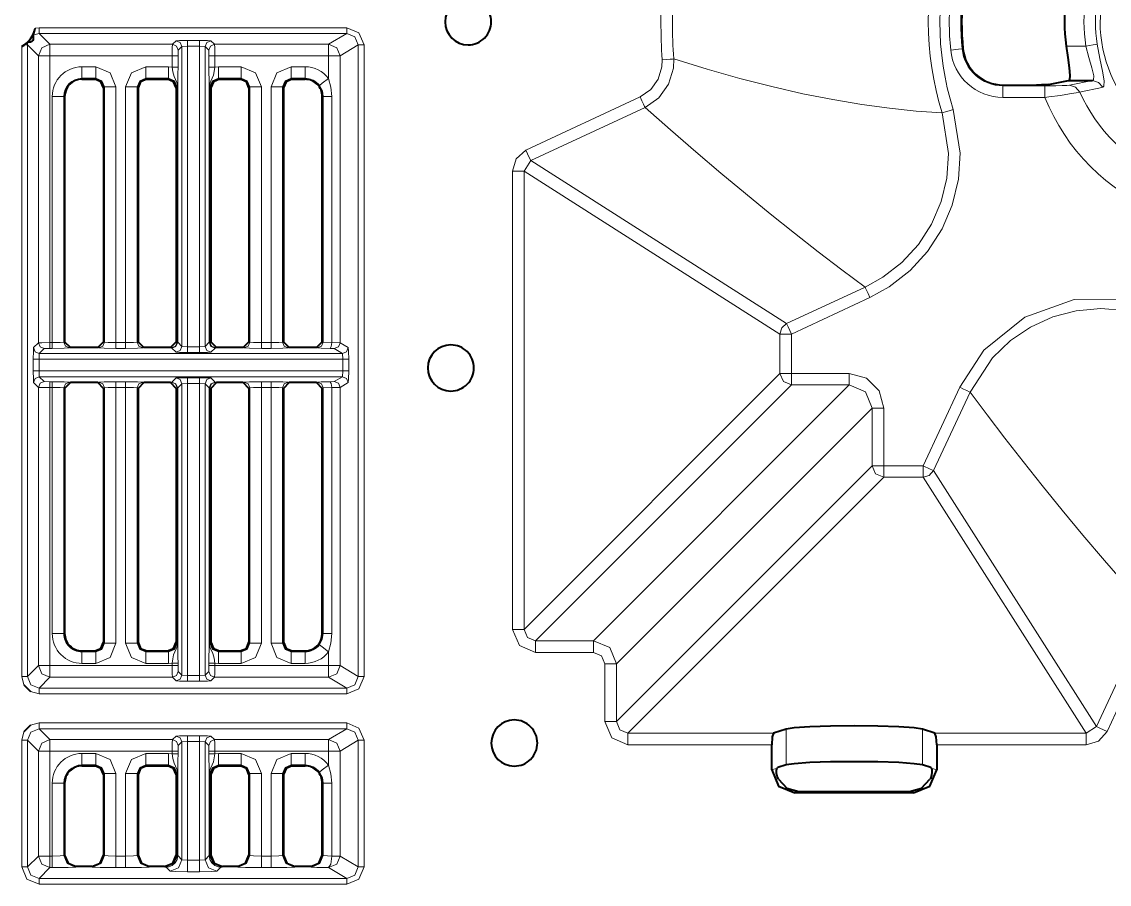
# Model space of a CAD drawing. Header units: millimetres. Extents: x 0 to 2941, y -405 to 1422.
# Drawn here: x 516.4 to 610.6, y 1128.5 to 1203.2 of the extents above; entities that cross this region are included whole.
import ezdxf

# ---------------------------------------------------------------- set-up
doc = ezdxf.new("R2010")
doc.units = ezdxf.units.MM
doc.layers.add('FINE', color=9, linetype='Continuous')
doc.layers.add('OUTLINE', color=7, linetype='Continuous')

msp = doc.modelspace()

# ---------------------------------------------------------------- linework, layer by layer
at = {"layer": 'FINE', "lineweight": 9}
for p, q in [((517.556, 1202.642), (517.879, 1202.678)), ((517.879, 1202.178), (517.34, 1202.02)), ((544.544, 1202.178), (517.879, 1202.178)), ((517.879, 1202.178), (518.823, 1201.234)), ((542.971, 1201.234), (544.544, 1202.178)), ((516.38, 1146.453), (516.38, 1201.033)), ((516.913, 1201.433), (516.88, 1201.178)), ((517.823, 1200.234), (516.88, 1201.178)), ((516.88, 1201.178), (516.88, 1146.453)), ((518.823, 1201.234), (529.436, 1201.234)), ((529.436, 1201.234), (529.752, 1201.549)), ((530.751, 1201.075), (530.252, 1201.049)), ((530.751, 1201.575), (531.777, 1201.575)), ((530.751, 1201.075), (530.751, 1175.032)), ((531.777, 1201.075), (530.751, 1201.075)), ((531.777, 1175.032), (531.777, 1201.075)), ((532.277, 1201.049), (531.777, 1201.075)), ((532.277, 1201.049), (532.277, 1175.058)), ((532.592, 1200.734), (532.277, 1201.049)), ((532.777, 1201.549), (533.092, 1201.234)), ((533.092, 1201.234), (542.971, 1201.234)), ((597.952, 1200.847), (597.882, 1200.84)), ((608.61, 1201.087), (606.891, 1201.087)), ((517.823, 1175.373), (517.823, 1200.234)), ((518.823, 1200.234), (518.823, 1175.386)), ((529.424, 1200.234), (518.823, 1200.234)), ((529.424, 1199.258), (529.424, 1200.234)), ((529.936, 1200.734), (529.923, 1200.234)), ((529.923, 1200.234), (529.923, 1199.258)), ((532.605, 1200.234), (532.592, 1200.734)), ((532.605, 1199.258), (532.605, 1200.234)), ((542.971, 1200.234), (533.105, 1200.234)), ((542.971, 1198.286), (542.971, 1200.234)), ((543.97, 1200.234), (543.97, 1175.373)), ((521.599, 1199.288), (522.797, 1199.288)), ((527.132, 1199.288), (529.097, 1199.288)), ((529.097, 1199.288), (529.424, 1199.258)), ((533.432, 1199.288), (535.397, 1199.288)), ((539.732, 1199.288), (540.929, 1199.288)), ((522.797, 1198.29), (521.599, 1198.29)), ((521.599, 1198.29), (521.599, 1198.208)), ((522.715, 1198.208), (522.797, 1198.29)), ((529.097, 1198.29), (527.132, 1198.29)), ((527.132, 1198.29), (527.213, 1198.208)), ((529.015, 1198.208), (529.097, 1198.29)), ((535.397, 1198.29), (533.432, 1198.29)), ((533.432, 1198.29), (533.513, 1198.208)), ((535.315, 1198.208), (535.397, 1198.29)), ((539.732, 1198.29), (539.813, 1198.208)), ((523.546, 1197.541), (523.464, 1197.459)), ((523.546, 1175.423), (523.546, 1197.541)), ((524.544, 1197.541), (524.544, 1175.386)), ((525.384, 1175.386), (525.384, 1197.541)), ((526.383, 1197.541), (526.383, 1175.423)), ((526.464, 1197.459), (526.383, 1197.541)), ((529.846, 1197.541), (529.764, 1197.459)), ((529.846, 1175.423), (529.846, 1197.541)), ((529.878, 1175.415), (529.878, 1197.541)), ((529.894, 1197.541), (529.894, 1175.415)), ((532.634, 1175.415), (532.634, 1197.541)), ((532.651, 1197.541), (532.651, 1175.415)), ((532.764, 1197.459), (532.683, 1197.541)), ((536.146, 1197.541), (536.064, 1197.459)), ((536.146, 1175.423), (536.146, 1197.541)), ((537.984, 1175.386), (537.984, 1197.541)), ((539.064, 1197.459), (538.983, 1197.541)), ((601.416, 1197.639), (601.416, 1197.71)), ((601.416, 1197.639), (605.061, 1197.639)), ((519.019, 1175.386), (519.019, 1196.709)), ((520.017, 1196.709), (520.017, 1175.423)), ((520.099, 1196.709), (520.017, 1196.709)), ((542.515, 1196.709), (542.429, 1196.709)), ((542.515, 1175.421), (542.515, 1196.709)), ((605.061, 1196.64), (601.416, 1196.64)), ((570.4, 1195.772), (560.496, 1191.154)), ((560.496, 1191.154), (559.92, 1190.249)), ((560.496, 1191.154), (582.668, 1177.029)), ((582.092, 1176.124), (559.92, 1190.249)), ((559.92, 1190.249), (559.92, 1150.542)), ((582.668, 1177.029), (589.472, 1180.202)), ((517.403, 1174.953), (517.823, 1175.373)), ((518.823, 1175.386), (519.019, 1175.386)), ((520.017, 1175.423), (520.099, 1175.464)), ((523.464, 1175.464), (523.546, 1175.423)), ((524.544, 1175.386), (525.384, 1175.386)), ((526.383, 1175.423), (526.464, 1175.464)), ((529.764, 1175.464), (529.846, 1175.423)), ((529.846, 1175.423), (529.878, 1175.415)), ((532.277, 1175.058), (532.634, 1175.415)), ((532.651, 1175.415), (532.683, 1175.423)), ((536.064, 1175.464), (536.146, 1175.423)), ((542.429, 1175.464), (542.515, 1175.421)), ((542.515, 1175.421), (543.242, 1175.385)), ((543.97, 1175.373), (544.67, 1174.953)), ((582.092, 1172.714), (582.092, 1176.124)), ((517.903, 1174.453), (517.878, 1173.953)), ((518.323, 1174.873), (517.903, 1174.453)), ((518.823, 1174.886), (518.323, 1174.873)), ((519.019, 1174.886), (518.823, 1174.886)), ((520.599, 1174.964), (520.517, 1174.923)), ((523.046, 1174.923), (522.964, 1174.964)), ((525.384, 1174.886), (524.544, 1174.886)), ((526.964, 1174.964), (526.882, 1174.923)), ((529.346, 1174.923), (529.264, 1174.964)), ((529.395, 1174.915), (529.346, 1174.923)), ((529.752, 1174.558), (529.395, 1174.915)), ((530.252, 1175.058), (530.751, 1175.032)), ((530.751, 1175.032), (531.777, 1175.032)), ((531.777, 1174.532), (530.751, 1174.532)), ((531.777, 1175.032), (532.277, 1175.058)), ((533.134, 1174.915), (532.777, 1174.558)), ((533.182, 1174.923), (533.134, 1174.915)), ((533.264, 1174.964), (533.182, 1174.923)), ((535.646, 1174.923), (535.564, 1174.964)), ((537.984, 1174.886), (537.144, 1174.886)), ((539.564, 1174.964), (539.482, 1174.923)), ((542.015, 1174.921), (541.929, 1174.964)), ((543.47, 1174.874), (543.106, 1174.885)), ((544.213, 1173.953), (544.171, 1174.453)), ((517.378, 1172.928), (517.378, 1173.953)), ((544.213, 1173.953), (517.878, 1173.953)), ((517.878, 1173.953), (517.878, 1172.928)), ((544.213, 1172.928), (544.213, 1173.953)), ((544.713, 1173.953), (544.713, 1172.928)), ((517.878, 1172.928), (544.213, 1172.928)), ((517.878, 1172.928), (517.903, 1172.427)), ((544.171, 1172.427), (544.213, 1172.928)), ((559.92, 1150.542), (582.092, 1172.714)), ((518.323, 1172.008), (518.823, 1171.995)), ((518.823, 1171.995), (519.019, 1171.995)), ((520.517, 1171.958), (520.599, 1171.917)), ((522.964, 1171.917), (523.046, 1171.958)), ((524.544, 1171.995), (525.384, 1171.995)), ((526.882, 1171.958), (526.964, 1171.917)), ((529.264, 1171.917), (529.346, 1171.958)), ((529.346, 1171.958), (529.395, 1171.966)), ((529.395, 1171.966), (529.752, 1172.323)), ((530.751, 1171.849), (530.252, 1171.823)), ((530.751, 1172.348), (531.777, 1172.348)), ((531.777, 1171.849), (530.751, 1171.849)), ((531.777, 1146.556), (531.777, 1171.849)), ((532.277, 1171.823), (531.777, 1171.849)), ((532.634, 1171.466), (532.277, 1171.823)), ((532.277, 1171.823), (532.277, 1146.582)), ((532.777, 1172.323), (533.134, 1171.966)), ((533.134, 1171.966), (533.182, 1171.958)), ((533.182, 1171.958), (533.264, 1171.917)), ((535.564, 1171.917), (535.646, 1171.958)), ((537.144, 1171.995), (537.984, 1171.995)), ((539.482, 1171.958), (539.564, 1171.917)), ((541.929, 1171.917), (542.015, 1171.96)), ((543.106, 1171.995), (543.47, 1172.008)), ((544.67, 1171.928), (543.97, 1171.508)), ((519.019, 1150.172), (519.019, 1171.495)), ((520.099, 1171.417), (520.017, 1171.458)), ((520.017, 1171.458), (520.017, 1150.172)), ((523.546, 1171.458), (523.464, 1171.417)), ((523.546, 1149.34), (523.546, 1171.458)), ((526.464, 1171.417), (526.383, 1171.458)), ((526.383, 1171.458), (526.383, 1149.34)), ((529.878, 1171.466), (529.846, 1171.458)), ((529.878, 1149.34), (529.878, 1171.466)), ((529.894, 1171.466), (529.894, 1149.34)), ((532.634, 1149.34), (532.634, 1171.466)), ((532.651, 1171.466), (532.651, 1149.34)), ((532.683, 1171.458), (532.651, 1171.466)), ((532.764, 1171.417), (532.683, 1171.458)), ((532.683, 1171.458), (532.683, 1149.34)), ((536.146, 1171.458), (536.064, 1171.417)), ((536.146, 1149.34), (536.146, 1171.458)), ((537.144, 1171.495), (537.144, 1149.34)), ((537.984, 1171.495), (537.144, 1171.495)), ((537.984, 1149.34), (537.984, 1171.495)), ((543.242, 1171.496), (542.515, 1171.46)), ((543.97, 1171.508), (543.242, 1171.496)), ((543.242, 1171.496), (543.242, 1150.172)), ((598.578, 1171.096), (595.405, 1164.292)), ((590.092, 1169.719), (567.92, 1147.547)), ((590.092, 1164.714), (590.092, 1169.719)), ((567.92, 1142.542), (590.092, 1164.714)), ((595.405, 1164.292), (609.53, 1142.12)), ((591.09, 1163.716), (568.918, 1141.544)), ((594.5, 1163.716), (591.09, 1163.716)), ((608.626, 1141.544), (594.5, 1163.716)), ((615.053, 1151.602), (610.435, 1141.698)), ((520.017, 1150.172), (520.099, 1150.172)), ((542.429, 1150.172), (542.515, 1150.172)), ((523.464, 1149.421), (523.546, 1149.34)), ((526.383, 1149.34), (526.464, 1149.421)), ((529.764, 1149.421), (529.846, 1149.34)), ((532.683, 1149.34), (532.764, 1149.421)), ((536.064, 1149.421), (536.146, 1149.34)), ((538.983, 1149.34), (539.064, 1149.421)), ((522.797, 1148.591), (522.715, 1148.673)), ((527.213, 1148.673), (527.132, 1148.591)), ((527.132, 1148.591), (529.097, 1148.591)), ((529.097, 1148.591), (529.015, 1148.673)), ((533.513, 1148.673), (533.432, 1148.591)), ((542.971, 1147.397), (542.971, 1148.595)), ((565.923, 1148.546), (560.918, 1148.546)), ((516.88, 1146.453), (517.823, 1147.397)), ((518.823, 1147.397), (529.424, 1147.397)), ((522.797, 1147.592), (521.599, 1147.592)), ((529.097, 1147.592), (527.132, 1147.592)), ((529.424, 1147.623), (529.097, 1147.592)), ((529.424, 1147.397), (529.424, 1147.623)), ((529.923, 1147.623), (529.923, 1147.397)), ((529.923, 1147.397), (529.936, 1146.897)), ((532.592, 1146.897), (532.605, 1147.397)), ((532.605, 1147.397), (532.605, 1147.623)), ((533.105, 1147.623), (533.105, 1147.397)), ((533.432, 1147.592), (533.105, 1147.623)), ((533.105, 1147.397), (542.971, 1147.397)), ((535.397, 1147.592), (533.432, 1147.592)), ((540.929, 1147.592), (539.732, 1147.592)), ((516.568, 1145.726), (516.38, 1146.453)), ((518.823, 1146.397), (517.879, 1145.453)), ((529.936, 1146.897), (530.252, 1146.582)), ((530.252, 1146.582), (530.751, 1146.556)), ((531.777, 1146.556), (532.277, 1146.582)), ((532.277, 1146.582), (532.592, 1146.897)), ((533.092, 1146.397), (532.777, 1146.082)), ((542.971, 1146.397), (533.092, 1146.397)), ((544.544, 1145.453), (542.971, 1146.397)), ((517.879, 1144.954), (517.152, 1145.141)), ((517.879, 1145.453), (544.544, 1145.453)), ((531.777, 1146.056), (530.751, 1146.056)), ((544.544, 1144.954), (517.879, 1144.954)), ((517.152, 1142.239), (517.879, 1142.427)), ((517.879, 1142.427), (544.544, 1142.427)), ((516.38, 1140.928), (516.568, 1141.655)), ((544.544, 1141.927), (517.879, 1141.927)), ((517.879, 1141.927), (518.823, 1140.984)), ((542.971, 1140.984), (544.544, 1141.927)), ((568.918, 1141.544), (581.542, 1141.544)), ((582.617, 1141.895), (582.617, 1138.789)), ((594.435, 1138.789), (594.435, 1141.895)), ((595.51, 1141.544), (608.626, 1141.544)), ((516.38, 1129.953), (516.38, 1140.928)), ((518.823, 1140.984), (529.436, 1140.984)), ((529.436, 1140.984), (529.752, 1141.299)), ((529.936, 1140.484), (529.923, 1139.984)), ((530.252, 1140.799), (529.936, 1140.484)), ((530.751, 1140.825), (530.252, 1140.799)), ((530.252, 1130.581), (530.252, 1140.799)), ((530.751, 1141.324), (531.777, 1141.324)), ((530.751, 1140.825), (530.751, 1130.543)), ((531.777, 1140.825), (530.751, 1140.825)), ((531.777, 1130.543), (531.777, 1140.825)), ((532.277, 1140.799), (531.777, 1140.825)), ((532.592, 1140.484), (532.277, 1140.799)), ((532.605, 1139.984), (532.592, 1140.484)), ((532.777, 1141.299), (533.092, 1140.984)), ((533.092, 1140.984), (542.971, 1140.984)), ((581.375, 1140.546), (568.918, 1140.546)), ((608.626, 1140.546), (595.677, 1140.546)), ((517.823, 1130.897), (517.823, 1139.984)), ((518.823, 1139.984), (518.823, 1130.897)), ((521.599, 1139.788), (522.797, 1139.788)), ((529.923, 1139.984), (529.923, 1139.758)), ((532.605, 1139.758), (532.605, 1139.984)), ((533.105, 1139.758), (533.432, 1139.788)), ((533.432, 1139.788), (535.397, 1139.788)), ((539.732, 1139.788), (540.929, 1139.788)), ((542.971, 1138.786), (542.971, 1139.984)), ((527.132, 1138.79), (527.213, 1138.708)), ((529.097, 1138.79), (527.132, 1138.79)), ((529.015, 1138.708), (529.097, 1138.79)), ((535.397, 1138.79), (533.432, 1138.79)), ((533.432, 1138.79), (533.513, 1138.708)), ((535.315, 1138.708), (535.397, 1138.79)), ((523.546, 1138.041), (523.464, 1137.96)), ((523.546, 1130.946), (523.546, 1138.041)), ((524.544, 1138.041), (524.544, 1130.897)), ((526.383, 1138.041), (526.383, 1130.946)), ((526.464, 1137.96), (526.383, 1138.041)), ((529.846, 1138.041), (529.764, 1137.96)), ((529.846, 1130.946), (529.846, 1138.041)), ((529.878, 1130.939), (529.878, 1138.041)), ((529.894, 1138.041), (529.894, 1130.939)), ((532.634, 1130.939), (532.634, 1138.041)), ((532.651, 1138.041), (532.651, 1130.939)), ((532.764, 1137.96), (532.683, 1138.041)), ((532.683, 1138.041), (532.683, 1130.946)), ((536.146, 1138.041), (536.064, 1137.96)), ((536.146, 1130.946), (536.146, 1138.041)), ((538.983, 1138.041), (538.983, 1130.946)), ((539.064, 1137.96), (538.983, 1138.041)), ((581.86, 1138.526), (581.375, 1138.369)), ((595.677, 1138.369), (595.192, 1138.526)), ((519.019, 1130.897), (519.019, 1137.208)), ((520.017, 1137.208), (520.017, 1130.946)), ((520.099, 1137.208), (520.017, 1137.208)), ((542.515, 1137.208), (542.429, 1137.208)), ((542.515, 1130.944), (542.515, 1137.208)), ((543.242, 1137.208), (543.242, 1130.897)), ((583.386, 1136.386), (583.739, 1136.499)), ((593.313, 1136.499), (593.666, 1136.386)), ((516.88, 1129.953), (517.823, 1130.897)), ((518.823, 1130.897), (519.019, 1130.897)), ((520.017, 1130.946), (520.099, 1130.987)), ((523.464, 1130.987), (523.546, 1130.946)), ((526.383, 1130.946), (526.464, 1130.987)), ((529.764, 1130.987), (529.846, 1130.946)), ((529.846, 1130.946), (529.878, 1130.935)), ((529.878, 1130.935), (529.878, 1130.939)), ((529.894, 1130.939), (529.894, 1130.932)), ((529.894, 1130.939), (530.252, 1130.581)), ((530.252, 1130.581), (530.751, 1130.543)), ((530.751, 1130.543), (531.777, 1130.543)), ((531.777, 1130.543), (532.277, 1130.581)), ((532.651, 1130.935), (532.683, 1130.946)), ((532.651, 1130.939), (532.651, 1130.935)), ((532.683, 1130.946), (532.764, 1130.987)), ((536.064, 1130.987), (536.146, 1130.946)), ((538.983, 1130.946), (539.064, 1130.987)), ((542.429, 1130.987), (542.515, 1130.944)), ((542.515, 1130.944), (543.242, 1130.897)), ((521.099, 1129.988), (521.016, 1129.947)), ((522.547, 1129.947), (522.464, 1129.988)), ((525.384, 1129.897), (524.544, 1129.897)), ((527.464, 1129.988), (527.382, 1129.947)), ((528.847, 1129.947), (528.764, 1129.988)), ((528.896, 1129.937), (528.847, 1129.947)), ((529.252, 1129.582), (528.896, 1129.937)), ((533.633, 1129.937), (533.277, 1129.582)), ((533.681, 1129.947), (533.633, 1129.937)), ((533.764, 1129.988), (533.681, 1129.947)), ((535.147, 1129.947), (535.064, 1129.988)), ((537.984, 1129.897), (537.144, 1129.897)), ((540.064, 1129.988), (539.982, 1129.947)), ((544.544, 1128.453), (517.879, 1128.453))]:
    msp.add_line(p, q, dxfattribs=at)
msp.add_lwpolyline([(609.839, 1203.191, 0.414209), (621.566, 1191.463, 0.414214), (633.294, 1203.191, 0.414222), (621.566, 1214.918), (619.984, 1214.81), (618.464, 1214.496), (617.02, 1213.99), (615.667, 1213.307), (614.419, 1212.461), (613.29, 1211.467), (612.296, 1210.338), (611.45, 1209.09), (610.767, 1207.737), (610.261, 1206.293), (609.947, 1204.773)], format="xyb", close=True, dxfattribs=at)
for points in [[(597.1, 1210.797, 0.151883), (597.1, 1195.583), (597.708, 1191.796), (597.56, 1189.552), (597.021, 1187.301), (596.139, 1185.234), (594.886, 1183.29), (593.369, 1181.632), (591.544, 1180.211), (589.894, 1179.297), (583.09, 1176.124), (583.09, 1172.714), (588.095, 1172.714), (589.594, 1172.313), (590.689, 1171.217), (591.09, 1169.719), (591.09, 1164.714), (594.5, 1164.714), (597.673, 1171.518), (599.77, 1174.73), (603.301, 1177.594), (607.58, 1179.127), (612.123, 1179.157)], [(596.147, 1211.094, 0.15187), (596.147, 1195.287)], [(610.064, 1208.856), (610.193, 1208.639), (610.156, 1208.1), (609.998, 1207.283), (609.772, 1206.194), (609.582, 1205.135, 0.080644), (609.582, 1201.245)], [(571.885, 1206.481, 0.0331), (571.885, 1199.9)], [(572.881, 1206.415, 0.033099), (572.881, 1199.966)], [(596.887, 1205.64, 0.049477), (596.887, 1200.741)], [(597.882, 1205.541, 0.049515), (597.882, 1200.84)], [(608.61, 1205.293, 0.080621), (608.61, 1201.087)], [(597.882, 1200.84, 0.38554), (601.416, 1197.639)], [(596.887, 1200.741, 0.385547), (601.416, 1196.64)], [(521.599, 1199.288, 0.41417), (519.019, 1196.709)], [(542.971, 1198.286, 0.232304), (540.929, 1199.288)], [(521.599, 1198.29, 0.41419), (520.017, 1196.709)], [(542.181, 1197.676, 0.23204), (540.929, 1198.29)], [(610.064, 1197.525), (609.714, 1197.45), (608.32, 1197.154), (608.073, 1197.102, 0.182785), (615.479, 1189.697)], [(605.061, 1196.64, 0.20668), (615.016, 1186.685)], [(519.019, 1150.172, 0.414238), (521.599, 1147.592)], [(520.017, 1150.172, 0.414237), (521.599, 1148.591)], [(540.929, 1148.591, 0.23222), (542.181, 1149.205)], [(540.929, 1147.592, 0.232231), (542.971, 1148.595)], [(521.599, 1139.788, 0.414209), (519.019, 1137.208)], [(542.971, 1138.786, 0.232165), (540.929, 1139.788)], [(521.599, 1138.79, 0.41419), (520.017, 1137.208)], [(542.181, 1138.175, 0.232267), (540.929, 1138.79)]]:
    msp.add_lwpolyline(points, format="xyb", dxfattribs=at)
for points in [[(517.879, 1202.178), (517.879, 1202.329), (517.879, 1202.678)], [(517.879, 1202.678), (544.544, 1202.678), (545.605, 1202.238), (546.044, 1201.179), (546.044, 1146.452)], [(544.544, 1202.178), (544.544, 1202.329), (544.544, 1202.678)], [(545.544, 1201.179), (545.252, 1201.885), (544.544, 1202.178)], [(516.602, 1201.178), (516.801, 1201.178), (516.88, 1201.178)], [(517.823, 1200.234), (518.116, 1200.941), (518.823, 1201.234)], [(518.823, 1200.234), (518.823, 1200.932), (518.823, 1201.234)], [(529.424, 1200.234), (529.427, 1200.932), (529.436, 1201.234)], [(529.936, 1200.734), (529.79, 1201.087), (529.436, 1201.234)], [(529.752, 1201.549), (530.054, 1201.567), (530.751, 1201.575)], [(530.252, 1201.049), (530.105, 1201.403), (529.752, 1201.549)], [(529.894, 1175.415), (530.252, 1175.058), (530.252, 1201.049), (529.936, 1200.734)], [(530.751, 1201.075), (530.751, 1201.424), (530.751, 1201.575)], [(531.777, 1201.075), (531.777, 1201.424), (531.777, 1201.575)], [(531.777, 1201.575), (532.475, 1201.567), (532.777, 1201.549)], [(532.277, 1201.049), (532.424, 1201.403), (532.777, 1201.549)], [(532.592, 1200.734), (532.739, 1201.087), (533.092, 1201.234)], [(533.092, 1201.234), (533.101, 1200.932), (533.105, 1200.234)], [(542.971, 1201.234), (543.677, 1200.941), (543.97, 1200.234)], [(542.971, 1200.234), (542.971, 1200.932), (542.971, 1201.234)], [(543.97, 1171.508), (543.97, 1147.397), (545.544, 1146.452), (545.544, 1201.179), (543.97, 1200.234)], [(545.544, 1201.179), (545.698, 1201.179), (546.044, 1201.179)], [(597.882, 1200.84), (597.578, 1200.81), (596.887, 1200.741)], [(608.61, 1201.087), (609.244, 1201.19), (609.582, 1201.245)], [(609.181, 1198.089), (609.276, 1198.154), (609.287, 1198.515), (609.115, 1199.191), (608.858, 1200.08), (608.61, 1201.087)], [(609.582, 1201.245), (609.809, 1200.002), (610.038, 1198.903), (610.185, 1198.063), (610.16, 1197.609), (610.064, 1197.525)], [(517.823, 1200.234), (518.125, 1200.234), (518.823, 1200.234)], [(529.923, 1200.234), (529.773, 1200.234), (529.424, 1200.234)], [(532.605, 1200.234), (532.756, 1200.234), (533.105, 1200.234)], [(533.105, 1200.234), (533.105, 1199.258), (533.432, 1199.288)], [(542.971, 1200.234), (543.662, 1200.234), (543.97, 1200.234)], [(569.978, 1196.677), (570.894, 1197.31), (571.548, 1198.21), (571.867, 1199.276), (571.885, 1199.9)], [(572.881, 1199.966), (572.858, 1199.155), (572.442, 1197.768), (571.591, 1196.596), (570.4, 1195.772)], [(571.885, 1199.9), (572.253, 1199.925), (572.57, 1199.945), (572.789, 1199.96), (572.881, 1199.966)], [(572.881, 1199.966), (575.785, 1199.071), (578.621, 1198.271), (581.384, 1197.567), (584.074, 1196.958), (586.686, 1196.442), (589.174, 1196.026), (591.582, 1195.696), (593.907, 1195.451), (596.147, 1195.287)], [(521.599, 1199.288), (521.599, 1198.6), (521.599, 1198.29)], [(522.797, 1199.288), (522.797, 1198.6), (522.797, 1198.29)], [(522.797, 1199.288), (524.033, 1198.777), (524.544, 1197.541)], [(525.384, 1197.541), (525.896, 1198.777), (527.132, 1199.288)], [(527.132, 1198.29), (527.132, 1198.6), (527.132, 1199.288)], [(529.097, 1198.29), (529.097, 1198.6), (529.097, 1199.288)], [(529.923, 1199.258), (529.773, 1199.258), (529.424, 1199.258)], [(529.878, 1197.541), (529.875, 1197.611), (529.866, 1197.698), (529.807, 1197.938), (529.585, 1198.437), (529.474, 1198.851), (529.424, 1199.258)], [(529.923, 1199.258), (529.92, 1198.666), (529.911, 1198.118), (529.898, 1197.71), (529.895, 1197.602), (529.894, 1197.568), (529.894, 1197.541)], [(532.605, 1199.258), (532.756, 1199.258), (533.105, 1199.258)], [(532.634, 1197.541), (532.634, 1197.553), (532.634, 1197.58), (532.633, 1197.64), (532.631, 1197.689), (532.628, 1197.763), (532.614, 1198.257), (532.608, 1198.728), (532.605, 1199.258)], [(533.105, 1199.258), (533.062, 1198.894), (532.984, 1198.551), (532.759, 1198.033), (532.708, 1197.896), (532.679, 1197.789), (532.656, 1197.644), (532.651, 1197.573), (532.651, 1197.541)], [(533.432, 1198.29), (533.432, 1198.6), (533.432, 1199.288)], [(535.397, 1198.29), (535.397, 1198.6), (535.397, 1199.288)], [(535.397, 1199.288), (536.633, 1198.777), (537.144, 1197.541)], [(537.984, 1197.541), (538.496, 1198.777), (539.732, 1199.288)], [(539.732, 1198.29), (539.732, 1198.6), (539.732, 1199.288)], [(540.929, 1198.29), (540.929, 1198.6), (540.929, 1199.288)], [(523.546, 1197.541), (523.327, 1198.072), (522.797, 1198.29)], [(527.132, 1198.29), (526.601, 1198.072), (526.383, 1197.541)], [(529.846, 1197.541), (529.628, 1198.072), (529.097, 1198.29)], [(533.432, 1198.29), (532.901, 1198.072), (532.683, 1197.541)], [(536.146, 1197.541), (535.928, 1198.072), (535.397, 1198.29)], [(539.732, 1198.29), (539.201, 1198.072), (538.983, 1197.541)], [(540.929, 1198.208), (540.929, 1198.29), (539.732, 1198.29)], [(542.181, 1197.675), (542.426, 1197.865), (542.971, 1198.286)], [(542.971, 1198.286), (543.174, 1197.529), (543.242, 1196.709)], [(605.061, 1197.639), (605.293, 1197.64), (605.993, 1197.646), (606.555, 1197.659), (606.957, 1197.676), (607.175, 1197.697), (609.181, 1198.089)], [(609.181, 1198.089), (609.701, 1197.935), (610.064, 1197.525)], [(524.544, 1197.541), (523.856, 1197.541), (523.546, 1197.541)], [(525.384, 1197.541), (526.073, 1197.541), (526.383, 1197.541)], [(529.846, 1197.541), (529.856, 1197.541), (529.878, 1197.541)], [(529.894, 1197.541), (529.889, 1197.541), (529.878, 1197.541)], [(532.634, 1197.541), (532.639, 1197.541), (532.651, 1197.541)], [(532.651, 1197.541), (532.672, 1197.541), (532.683, 1197.541)], [(532.683, 1197.541), (532.683, 1175.423), (532.764, 1175.464)], [(536.146, 1197.541), (536.456, 1197.541), (537.144, 1197.541)], [(537.144, 1197.541), (537.144, 1175.386), (537.984, 1175.386)], [(537.984, 1197.541), (538.673, 1197.541), (538.983, 1197.541)], [(538.983, 1197.541), (538.983, 1175.423), (539.064, 1175.464)], [(542.515, 1196.709), (542.431, 1197.212), (542.181, 1197.675)], [(601.416, 1197.639), (601.416, 1197.334), (601.416, 1196.64)], [(605.061, 1197.639), (605.061, 1197.334), (605.061, 1196.64)], [(608.073, 1197.102), (607.761, 1197.035), (607.19, 1196.936), (606.392, 1196.814), (605.393, 1196.68), (605.061, 1196.64)], [(607.175, 1197.697), (607.71, 1197.533), (608.073, 1197.102)], [(519.019, 1196.709), (519.707, 1196.709), (520.017, 1196.709)], [(542.515, 1196.709), (542.732, 1196.709), (543.242, 1196.709)], [(543.242, 1196.709), (543.242, 1175.385), (543.97, 1175.373)], [(558.922, 1150.542), (558.922, 1190.249), (559.234, 1191.322), (560.075, 1192.059), (569.978, 1196.677)], [(569.978, 1196.677), (570.134, 1196.342), (570.268, 1196.055), (570.361, 1195.855), (570.4, 1195.772)], [(589.472, 1180.202), (587.46, 1181.693), (585.416, 1183.249), (583.341, 1184.868), (581.235, 1186.55), (579.097, 1188.296), (576.968, 1190.073), (574.809, 1191.911), (572.619, 1193.811), (570.4, 1195.772)], [(589.472, 1180.202), (591.001, 1181.049), (592.647, 1182.323), (594.097, 1183.9), (595.229, 1185.647), (596.075, 1187.616), (596.564, 1189.64), (596.711, 1191.779), (596.147, 1195.287)], [(596.147, 1195.287), (596.234, 1195.314), (596.444, 1195.38), (596.747, 1195.474), (597.1, 1195.583)], [(560.075, 1192.059), (560.365, 1191.437), (560.496, 1191.154)], [(558.922, 1190.249), (559.608, 1190.249), (559.92, 1190.249)], [(589.472, 1180.202), (589.511, 1180.118), (589.604, 1179.919), (589.738, 1179.632), (589.894, 1179.297)], [(613.663, 1177.77), (611.962, 1178.172), (609.887, 1178.336), (607.754, 1178.144), (605.741, 1177.612), (603.791, 1176.725), (602.067, 1175.556), (600.52, 1174.071), (598.578, 1171.096)], [(582.092, 1176.124), (582.249, 1176.66), (582.668, 1177.029)], [(582.668, 1177.029), (582.8, 1176.747), (583.09, 1176.124)], [(517.823, 1175.373), (518.125, 1175.382), (518.823, 1175.386)], [(518.323, 1174.873), (517.97, 1175.02), (517.823, 1175.373)], [(518.823, 1174.886), (518.823, 1175.037), (518.823, 1175.386)], [(519.019, 1175.386), (519.707, 1175.397), (520.017, 1175.423)], [(519.019, 1174.886), (519.019, 1175.037), (519.019, 1175.386)], [(520.517, 1174.923), (520.164, 1175.07), (520.017, 1175.423)], [(523.546, 1175.423), (523.399, 1175.07), (523.046, 1174.923)], [(523.546, 1175.423), (523.856, 1175.397), (524.544, 1175.386)], [(524.544, 1175.386), (524.544, 1175.037), (524.544, 1174.886)], [(525.384, 1175.386), (526.073, 1175.397), (526.383, 1175.423)], [(525.384, 1175.386), (525.384, 1175.037), (525.384, 1174.886)], [(526.383, 1175.423), (526.529, 1175.07), (526.882, 1174.923)], [(529.346, 1174.923), (529.699, 1175.07), (529.846, 1175.423)], [(529.395, 1174.915), (529.748, 1175.062), (529.894, 1175.415)], [(529.395, 1174.915), (529.735, 1175.063), (529.878, 1175.415)], [(529.878, 1175.415), (529.889, 1175.415), (529.894, 1175.415)], [(533.134, 1174.915), (532.781, 1175.062), (532.634, 1175.415)], [(532.634, 1175.415), (532.639, 1175.415), (532.651, 1175.415)], [(533.134, 1174.915), (532.794, 1175.063), (532.651, 1175.415)], [(533.182, 1174.923), (532.829, 1175.07), (532.683, 1175.423)], [(535.646, 1174.923), (535.999, 1175.07), (536.146, 1175.423)], [(536.146, 1175.423), (536.456, 1175.397), (537.144, 1175.386)], [(537.144, 1174.886), (537.144, 1175.037), (537.144, 1175.386)], [(537.984, 1175.386), (538.673, 1175.397), (538.983, 1175.423)], [(537.984, 1174.886), (537.984, 1175.037), (537.984, 1175.386)], [(539.482, 1174.923), (539.129, 1175.07), (538.983, 1175.423)], [(542.515, 1175.421), (542.368, 1175.068), (542.015, 1174.921)], [(543.242, 1175.385), (543.201, 1175.036), (543.106, 1174.885)], [(543.97, 1175.373), (543.823, 1175.02), (543.47, 1174.874)], [(582.092, 1176.124), (582.404, 1176.124), (583.09, 1176.124)], [(517.378, 1173.953), (517.385, 1174.651), (517.403, 1174.953)], [(517.903, 1174.453), (517.55, 1174.6), (517.403, 1174.953)], [(517.903, 1174.453), (544.171, 1174.453), (543.47, 1174.874)], [(520.517, 1174.923), (520.051, 1174.897), (519.019, 1174.886)], [(524.544, 1174.886), (523.512, 1174.897), (523.046, 1174.923)], [(526.882, 1174.923), (526.417, 1174.897), (525.384, 1174.886)], [(529.752, 1174.558), (530.105, 1174.704), (530.252, 1175.058)], [(530.751, 1174.532), (530.054, 1174.54), (529.752, 1174.558)], [(530.751, 1174.532), (530.751, 1174.683), (530.751, 1175.032)], [(531.777, 1174.532), (531.777, 1174.683), (531.777, 1175.032)], [(532.777, 1174.558), (532.475, 1174.54), (531.777, 1174.532)], [(532.777, 1174.558), (532.424, 1174.704), (532.277, 1175.058)], [(537.144, 1174.886), (536.112, 1174.897), (535.646, 1174.923)], [(539.482, 1174.923), (539.017, 1174.897), (537.984, 1174.886)], [(543.106, 1174.885), (542.341, 1174.899), (542.015, 1174.921)], [(544.67, 1174.953), (544.524, 1174.6), (544.171, 1174.453)], [(544.67, 1174.953), (544.7, 1174.651), (544.713, 1173.953)], [(517.878, 1173.953), (517.529, 1173.953), (517.378, 1173.953)], [(544.713, 1173.953), (544.559, 1173.953), (544.213, 1173.953)], [(517.878, 1172.928), (517.529, 1172.928), (517.378, 1172.928)], [(517.403, 1171.928), (517.385, 1172.23), (517.378, 1172.928)], [(544.713, 1172.928), (544.559, 1172.928), (544.213, 1172.928)], [(544.713, 1172.928), (544.7, 1172.23), (544.67, 1171.928)], [(582.092, 1172.714), (582.404, 1172.714), (583.09, 1172.714)], [(583.09, 1171.716), (582.385, 1172.009), (582.092, 1172.714)], [(583.09, 1171.716), (583.09, 1172.028), (583.09, 1172.714)], [(588.095, 1171.716), (588.095, 1172.028), (588.095, 1172.714)], [(517.903, 1172.427), (517.55, 1172.281), (517.403, 1171.928)], [(517.823, 1147.397), (517.823, 1171.508), (517.403, 1171.928)], [(518.323, 1172.008), (517.97, 1171.861), (517.823, 1171.508)], [(543.47, 1172.008), (544.171, 1172.427), (517.903, 1172.427), (518.323, 1172.008)], [(518.823, 1171.995), (518.823, 1171.844), (518.823, 1171.495)], [(519.019, 1171.995), (519.019, 1171.844), (519.019, 1171.495)], [(519.019, 1171.995), (520.051, 1171.984), (520.517, 1171.958)], [(520.517, 1171.958), (520.164, 1171.811), (520.017, 1171.458)], [(523.046, 1171.958), (523.512, 1171.984), (524.544, 1171.995)], [(523.046, 1171.958), (523.399, 1171.811), (523.546, 1171.458)], [(524.544, 1171.995), (524.544, 1171.844), (524.544, 1171.495)], [(525.384, 1171.995), (525.384, 1171.844), (525.384, 1171.495)], [(525.384, 1171.995), (526.417, 1171.984), (526.882, 1171.958)], [(526.383, 1171.458), (526.529, 1171.811), (526.882, 1171.958)], [(529.846, 1171.458), (529.699, 1171.811), (529.346, 1171.958)], [(529.894, 1171.466), (529.748, 1171.819), (529.395, 1171.966)], [(529.878, 1171.466), (529.735, 1171.818), (529.395, 1171.966)], [(529.752, 1172.323), (530.054, 1172.341), (530.751, 1172.348)], [(530.252, 1171.823), (530.105, 1172.177), (529.752, 1172.323)], [(530.252, 1146.582), (530.252, 1171.823), (529.894, 1171.466)], [(530.751, 1171.849), (530.751, 1172.198), (530.751, 1172.348)], [(530.751, 1171.849), (530.751, 1146.556), (531.777, 1146.556)], [(531.777, 1171.849), (531.777, 1172.198), (531.777, 1172.348)], [(531.777, 1172.348), (532.475, 1172.341), (532.777, 1172.323)], [(532.277, 1171.823), (532.424, 1172.177), (532.777, 1172.323)], [(532.634, 1171.466), (532.781, 1171.819), (533.134, 1171.966)], [(532.651, 1171.466), (532.794, 1171.818), (533.134, 1171.966)], [(532.683, 1171.458), (532.829, 1171.811), (533.182, 1171.958)], [(535.646, 1171.958), (536.112, 1171.984), (537.144, 1171.995)], [(536.146, 1171.458), (535.999, 1171.811), (535.646, 1171.958)], [(537.144, 1171.495), (537.144, 1171.844), (537.144, 1171.995)], [(537.984, 1171.495), (537.984, 1171.844), (537.984, 1171.995)], [(537.984, 1171.995), (539.017, 1171.984), (539.482, 1171.958)], [(538.983, 1171.458), (539.129, 1171.811), (539.482, 1171.958)], [(542.015, 1171.96), (542.341, 1171.982), (543.106, 1171.995)], [(542.515, 1171.46), (542.368, 1171.813), (542.015, 1171.96)], [(543.242, 1171.496), (543.201, 1171.845), (543.106, 1171.995)], [(543.97, 1171.508), (543.823, 1171.861), (543.47, 1172.008)], [(544.67, 1171.928), (544.524, 1172.281), (544.171, 1172.427)], [(590.092, 1169.719), (589.509, 1171.133), (588.095, 1171.716)], [(518.823, 1171.495), (518.125, 1171.499), (517.823, 1171.508)], [(519.019, 1171.495), (518.823, 1171.495), (518.823, 1147.397)], [(520.017, 1171.458), (519.707, 1171.484), (519.019, 1171.495)], [(524.544, 1171.495), (523.856, 1171.484), (523.546, 1171.458)], [(525.384, 1149.34), (525.384, 1171.495), (524.544, 1171.495), (524.544, 1149.34)], [(526.383, 1171.458), (526.073, 1171.484), (525.384, 1171.495)], [(529.846, 1149.34), (529.846, 1171.458), (529.764, 1171.417)], [(529.894, 1171.466), (529.889, 1171.466), (529.878, 1171.466)], [(532.651, 1171.466), (532.639, 1171.466), (532.634, 1171.466)], [(537.144, 1171.495), (536.456, 1171.484), (536.146, 1171.458)], [(538.983, 1171.458), (538.673, 1171.484), (537.984, 1171.495)], [(539.064, 1171.417), (538.983, 1171.458), (538.983, 1149.34)], [(542.515, 1150.172), (542.515, 1171.46), (542.429, 1171.417)], [(598.578, 1171.096), (598.495, 1171.135), (598.295, 1171.228), (598.008, 1171.362), (597.673, 1171.518)], [(614.148, 1152.024), (612.152, 1154.283), (610.22, 1156.512), (608.351, 1158.709), (606.546, 1160.875), (604.804, 1163.01), (603.155, 1165.077), (601.568, 1167.113), (600.042, 1169.12), (598.578, 1171.096)], [(590.092, 1169.719), (590.404, 1169.719), (591.09, 1169.719)], [(590.092, 1164.714), (590.404, 1164.714), (591.09, 1164.714)], [(591.09, 1163.716), (590.385, 1164.009), (590.092, 1164.714)], [(591.09, 1163.716), (591.09, 1164.028), (591.09, 1164.714)], [(595.405, 1164.292), (595.123, 1164.424), (594.5, 1164.714)], [(594.5, 1163.716), (594.5, 1164.028), (594.5, 1164.714)], [(595.405, 1164.292), (595.036, 1163.873), (594.5, 1163.716)], [(608.626, 1141.544), (609.53, 1142.12), (614.148, 1152.024)], [(520.017, 1150.172), (519.707, 1150.172), (519.019, 1150.172)], [(542.181, 1149.205), (542.427, 1149.66), (542.515, 1150.172)], [(542.515, 1150.172), (542.732, 1150.172), (543.242, 1150.172)], [(543.242, 1150.172), (543.171, 1149.336), (542.971, 1148.595)], [(558.922, 1150.542), (559.608, 1150.542), (559.92, 1150.542)], [(560.918, 1148.546), (559.506, 1149.13), (558.922, 1150.542)], [(559.92, 1150.542), (560.211, 1149.835), (560.918, 1149.544)], [(522.797, 1148.591), (523.327, 1148.809), (523.546, 1149.34)], [(524.544, 1149.34), (524.033, 1148.104), (522.797, 1147.592)], [(523.546, 1149.34), (523.856, 1149.34), (524.544, 1149.34)], [(525.384, 1149.34), (526.073, 1149.34), (526.383, 1149.34)], [(527.132, 1147.592), (525.896, 1148.104), (525.384, 1149.34)], [(526.383, 1149.34), (526.601, 1148.809), (527.132, 1148.591)], [(529.097, 1148.591), (529.628, 1148.809), (529.846, 1149.34)], [(529.424, 1147.623), (529.467, 1147.987), (529.545, 1148.33), (529.769, 1148.848), (529.82, 1148.985), (529.85, 1149.091), (529.873, 1149.237), (529.877, 1149.307), (529.878, 1149.34)], [(529.846, 1149.34), (529.856, 1149.34), (529.878, 1149.34)], [(529.894, 1149.34), (529.889, 1149.34), (529.878, 1149.34)], [(529.894, 1149.34), (529.894, 1149.328), (529.895, 1149.3), (529.896, 1149.241), (529.897, 1149.192), (529.9, 1149.118), (529.914, 1148.624), (529.921, 1148.153), (529.923, 1147.623)], [(532.605, 1147.623), (532.608, 1148.215), (532.617, 1148.763), (532.63, 1149.171), (532.634, 1149.279), (532.634, 1149.313), (532.634, 1149.34)], [(532.634, 1149.34), (532.639, 1149.34), (532.651, 1149.34)], [(532.651, 1149.34), (532.672, 1149.34), (532.683, 1149.34)], [(532.651, 1149.34), (532.653, 1149.27), (532.662, 1149.183), (532.722, 1148.943), (532.944, 1148.443), (533.055, 1148.03), (533.105, 1147.623)], [(532.683, 1149.34), (532.901, 1148.809), (533.432, 1148.591)], [(535.397, 1148.591), (535.928, 1148.809), (536.146, 1149.34)], [(537.144, 1149.34), (536.633, 1148.104), (535.397, 1147.592)], [(536.146, 1149.34), (536.456, 1149.34), (537.144, 1149.34)], [(537.984, 1149.34), (538.673, 1149.34), (538.983, 1149.34)], [(539.732, 1147.592), (538.496, 1148.104), (537.984, 1149.34)], [(538.983, 1149.34), (539.201, 1148.809), (539.732, 1148.591)], [(542.971, 1148.595), (542.426, 1149.015), (542.181, 1149.205)], [(560.918, 1148.546), (560.918, 1149.232), (560.918, 1149.544)], [(565.923, 1148.546), (565.923, 1149.232), (565.923, 1149.544)], [(565.923, 1149.544), (567.334, 1148.958), (567.92, 1147.547)], [(521.599, 1148.673), (521.599, 1148.591), (522.797, 1148.591)], [(521.599, 1148.591), (521.599, 1148.281), (521.599, 1147.592)], [(522.797, 1148.591), (522.797, 1148.281), (522.797, 1147.592)], [(527.132, 1147.592), (527.132, 1148.281), (527.132, 1148.591)], [(529.097, 1147.592), (529.097, 1148.281), (529.097, 1148.591)], [(533.432, 1148.591), (535.397, 1148.591), (535.315, 1148.673)], [(533.432, 1147.592), (533.432, 1148.281), (533.432, 1148.591)], [(535.397, 1147.592), (535.397, 1148.281), (535.397, 1148.591)], [(539.813, 1148.673), (539.732, 1148.591), (540.929, 1148.591), (540.929, 1148.673)], [(539.732, 1147.592), (539.732, 1148.281), (539.732, 1148.591)], [(540.929, 1147.592), (540.929, 1148.281), (540.929, 1148.591)], [(566.922, 1142.542), (566.922, 1147.547), (566.63, 1148.253), (565.923, 1148.546)], [(518.823, 1146.397), (518.116, 1146.69), (517.823, 1147.397)], [(517.823, 1147.397), (518.125, 1147.397), (518.823, 1147.397)], [(518.823, 1146.397), (518.823, 1146.699), (518.823, 1147.397)], [(529.923, 1147.623), (529.773, 1147.623), (529.424, 1147.623)], [(529.923, 1147.397), (529.773, 1147.397), (529.424, 1147.397)], [(529.436, 1146.397), (529.427, 1146.699), (529.424, 1147.397)], [(532.605, 1147.623), (532.756, 1147.623), (533.105, 1147.623)], [(532.605, 1147.397), (532.756, 1147.397), (533.105, 1147.397)], [(533.105, 1147.397), (533.101, 1146.699), (533.092, 1146.397)], [(543.97, 1147.397), (543.677, 1146.69), (542.971, 1146.397)], [(542.971, 1147.397), (543.662, 1147.397), (543.97, 1147.397)], [(542.971, 1146.397), (542.971, 1146.699), (542.971, 1147.397)], [(566.922, 1147.547), (567.608, 1147.547), (567.92, 1147.547)], [(567.92, 1147.547), (567.92, 1142.542), (568.211, 1141.835), (568.918, 1141.544)], [(516.38, 1146.453), (516.729, 1146.453), (516.88, 1146.453)], [(516.88, 1146.453), (517.172, 1145.746), (517.879, 1145.453)], [(529.752, 1146.082), (529.436, 1146.397), (518.823, 1146.397)], [(529.936, 1146.897), (529.79, 1146.544), (529.436, 1146.397)], [(530.252, 1146.582), (530.105, 1146.228), (529.752, 1146.082)], [(530.751, 1146.056), (530.054, 1146.064), (529.752, 1146.082)], [(530.751, 1146.556), (530.751, 1146.207), (530.751, 1146.056)], [(531.777, 1146.556), (531.777, 1146.207), (531.777, 1146.056)], [(532.777, 1146.082), (532.475, 1146.064), (531.777, 1146.056)], [(532.277, 1146.582), (532.424, 1146.228), (532.777, 1146.082)], [(532.592, 1146.897), (532.739, 1146.544), (533.092, 1146.397)], [(544.544, 1145.453), (545.252, 1145.746), (545.544, 1146.452)], [(546.044, 1146.452), (545.605, 1145.392), (544.544, 1144.954)], [(545.544, 1146.452), (545.698, 1146.452), (546.044, 1146.452)], [(517.879, 1144.954), (517.879, 1145.303), (517.879, 1145.453)], [(544.544, 1144.954), (544.544, 1145.303), (544.544, 1145.453)], [(517.879, 1142.427), (517.879, 1142.078), (517.879, 1141.927)], [(544.544, 1142.427), (544.544, 1142.078), (544.544, 1141.927)], [(544.544, 1142.427), (545.605, 1141.988), (546.044, 1140.928)], [(566.922, 1142.542), (567.608, 1142.542), (567.92, 1142.542)], [(568.918, 1140.546), (567.506, 1141.13), (566.922, 1142.542)], [(517.879, 1141.927), (517.172, 1141.635), (516.88, 1140.928)], [(545.544, 1140.928), (545.252, 1141.635), (544.544, 1141.927)], [(568.918, 1140.546), (568.918, 1141.232), (568.918, 1141.544)], [(610.435, 1141.698), (609.698, 1140.858), (608.626, 1140.546)], [(608.626, 1140.546), (608.626, 1141.232), (608.626, 1141.544)], [(610.435, 1141.698), (609.813, 1141.989), (609.53, 1142.12)], [(516.38, 1140.928), (516.729, 1140.928), (516.88, 1140.928)], [(517.823, 1139.984), (516.88, 1140.928), (516.88, 1129.953)], [(517.823, 1139.984), (518.116, 1140.691), (518.823, 1140.984)], [(518.823, 1140.984), (518.823, 1140.682), (518.823, 1139.984)], [(529.424, 1139.984), (529.427, 1140.682), (529.436, 1140.984)], [(529.936, 1140.484), (529.79, 1140.837), (529.436, 1140.984)], [(529.752, 1141.299), (530.054, 1141.317), (530.751, 1141.324)], [(530.252, 1140.799), (530.105, 1141.152), (529.752, 1141.299)], [(530.751, 1141.324), (530.751, 1141.174), (530.751, 1140.825)], [(531.777, 1141.324), (531.777, 1141.174), (531.777, 1140.825)], [(531.777, 1141.324), (532.475, 1141.317), (532.777, 1141.299)], [(532.777, 1141.299), (532.424, 1141.152), (532.277, 1140.799)], [(532.277, 1140.799), (532.277, 1130.581), (532.634, 1130.939)], [(533.092, 1140.984), (532.739, 1140.837), (532.592, 1140.484)], [(533.092, 1140.984), (533.101, 1140.682), (533.105, 1139.984)], [(542.971, 1140.984), (543.677, 1140.691), (543.97, 1139.984)], [(542.971, 1140.984), (542.971, 1140.682), (542.971, 1139.984)], [(546.044, 1140.928), (546.044, 1129.952), (545.605, 1128.892), (544.544, 1128.453)], [(545.544, 1140.928), (545.698, 1140.928), (546.044, 1140.928)], [(518.823, 1139.984), (518.125, 1139.984), (517.823, 1139.984)], [(529.424, 1139.758), (529.424, 1139.984), (518.823, 1139.984)], [(521.599, 1139.788), (521.599, 1139.1), (521.599, 1138.79)], [(522.797, 1139.788), (522.797, 1139.1), (522.797, 1138.79)], [(522.797, 1139.788), (524.033, 1139.277), (524.544, 1138.041)], [(524.544, 1130.897), (525.384, 1130.897), (525.384, 1138.041), (525.896, 1139.277), (527.132, 1139.788)], [(527.132, 1138.79), (527.132, 1139.1), (527.132, 1139.788)], [(527.132, 1139.788), (529.097, 1139.788), (529.424, 1139.758)], [(529.097, 1138.79), (529.097, 1139.1), (529.097, 1139.788)], [(529.923, 1139.984), (529.773, 1139.984), (529.424, 1139.984)], [(529.923, 1139.758), (529.773, 1139.758), (529.424, 1139.758)], [(529.878, 1138.041), (529.875, 1138.111), (529.866, 1138.198), (529.807, 1138.437), (529.585, 1138.937), (529.474, 1139.351), (529.424, 1139.758)], [(529.923, 1139.758), (529.92, 1139.166), (529.911, 1138.618), (529.898, 1138.21), (529.895, 1138.102), (529.894, 1138.068), (529.894, 1138.041)], [(533.105, 1139.984), (532.756, 1139.984), (532.605, 1139.984)], [(533.105, 1139.758), (532.756, 1139.758), (532.605, 1139.758)], [(532.634, 1138.041), (532.634, 1138.054), (532.634, 1138.081), (532.633, 1138.14), (532.631, 1138.189), (532.628, 1138.263), (532.614, 1138.757), (532.608, 1139.227), (532.605, 1139.758)], [(533.105, 1139.758), (533.062, 1139.394), (532.984, 1139.051), (532.759, 1138.533), (532.708, 1138.396), (532.679, 1138.289), (532.656, 1138.144), (532.651, 1138.074), (532.651, 1138.041)], [(542.971, 1139.984), (533.105, 1139.984), (533.105, 1139.758)], [(533.432, 1138.79), (533.432, 1139.1), (533.432, 1139.788)], [(535.397, 1138.79), (535.397, 1139.1), (535.397, 1139.788)], [(535.397, 1139.788), (536.633, 1139.277), (537.144, 1138.041)], [(537.984, 1130.897), (537.984, 1138.041), (538.496, 1139.277), (539.732, 1139.788)], [(539.732, 1138.79), (539.732, 1139.1), (539.732, 1139.788)], [(540.929, 1138.79), (540.929, 1139.1), (540.929, 1139.788)], [(543.97, 1139.984), (543.662, 1139.984), (542.971, 1139.984)], [(522.715, 1138.708), (522.797, 1138.79), (521.599, 1138.79), (521.599, 1138.708)], [(523.546, 1138.041), (523.327, 1138.572), (522.797, 1138.79)], [(527.132, 1138.79), (526.601, 1138.572), (526.383, 1138.041)], [(529.846, 1138.041), (529.628, 1138.572), (529.097, 1138.79)], [(533.432, 1138.79), (532.901, 1138.572), (532.683, 1138.041)], [(536.146, 1138.041), (535.928, 1138.572), (535.397, 1138.79)], [(539.732, 1138.79), (539.201, 1138.572), (538.983, 1138.041)], [(540.929, 1138.708), (540.929, 1138.79), (539.732, 1138.79), (539.813, 1138.708)], [(542.181, 1138.176), (542.426, 1138.365), (542.971, 1138.786)], [(542.971, 1138.786), (543.174, 1138.029), (543.242, 1137.208)], [(524.544, 1138.041), (523.856, 1138.041), (523.546, 1138.041)], [(525.384, 1138.041), (526.073, 1138.041), (526.383, 1138.041)], [(529.846, 1138.041), (529.856, 1138.041), (529.878, 1138.041)], [(529.894, 1138.041), (529.889, 1138.041), (529.878, 1138.041)], [(532.651, 1138.041), (532.639, 1138.041), (532.634, 1138.041)], [(532.651, 1138.041), (532.672, 1138.041), (532.683, 1138.041)], [(536.146, 1138.041), (536.456, 1138.041), (537.144, 1138.041)], [(537.144, 1138.041), (537.144, 1130.897), (537.984, 1130.897)], [(537.984, 1138.041), (538.673, 1138.041), (538.983, 1138.041)], [(542.515, 1137.208), (542.431, 1137.712), (542.181, 1138.176)], [(519.019, 1137.208), (519.707, 1137.208), (520.017, 1137.208)], [(542.515, 1137.208), (542.732, 1137.208), (543.242, 1137.208)], [(518.823, 1129.897), (518.116, 1130.19), (517.823, 1130.897)], [(517.823, 1130.897), (518.125, 1130.897), (518.823, 1130.897)], [(518.823, 1129.897), (518.823, 1130.199), (518.823, 1130.897)], [(519.019, 1130.897), (519.707, 1130.911), (520.017, 1130.946)], [(519.019, 1129.897), (519.019, 1130.199), (519.019, 1130.897)], [(521.016, 1129.947), (520.31, 1130.24), (520.017, 1130.946)], [(523.546, 1130.946), (523.253, 1130.24), (522.547, 1129.947)], [(523.546, 1130.946), (523.856, 1130.911), (524.544, 1130.897)], [(524.544, 1130.897), (524.544, 1130.199), (524.544, 1129.897)], [(525.384, 1130.897), (526.073, 1130.911), (526.383, 1130.946)], [(525.384, 1130.897), (525.384, 1130.199), (525.384, 1129.897)], [(526.383, 1130.946), (526.676, 1130.24), (527.382, 1129.947)], [(529.846, 1130.946), (529.553, 1130.24), (528.847, 1129.947)], [(529.878, 1130.935), (529.821, 1130.606), (529.662, 1130.314), (529.417, 1130.091), (529.111, 1129.963), (528.919, 1129.938), (528.896, 1129.937)], [(529.894, 1130.932), (529.836, 1130.603), (529.674, 1130.312), (529.424, 1130.09), (529.114, 1129.962), (528.92, 1129.938), (528.896, 1129.937)], [(530.252, 1130.581), (529.958, 1129.875), (529.252, 1129.582)], [(529.878, 1130.939), (529.889, 1130.939), (529.894, 1130.939)], [(529.878, 1130.935), (529.889, 1130.934), (529.894, 1130.932)], [(530.751, 1130.543), (530.751, 1129.845), (530.751, 1129.543)], [(531.777, 1130.543), (531.777, 1129.845), (531.777, 1129.543)], [(532.277, 1130.581), (532.57, 1129.875), (533.277, 1129.582)], [(532.634, 1130.939), (532.634, 1130.932), (532.692, 1130.603), (532.855, 1130.312), (533.104, 1130.09), (533.414, 1129.962), (533.609, 1129.938), (533.633, 1129.937)], [(532.634, 1130.939), (532.639, 1130.939), (532.651, 1130.939)], [(532.651, 1130.935), (532.639, 1130.934), (532.634, 1130.932)], [(532.651, 1130.935), (532.708, 1130.606), (532.867, 1130.314), (533.112, 1130.091), (533.417, 1129.963), (533.609, 1129.938), (533.633, 1129.937)], [(532.683, 1130.946), (532.976, 1130.24), (533.681, 1129.947)], [(536.146, 1130.946), (535.853, 1130.24), (535.147, 1129.947)], [(536.146, 1130.946), (536.456, 1130.911), (537.144, 1130.897)], [(537.144, 1130.897), (537.144, 1130.199), (537.144, 1129.897)], [(537.984, 1130.897), (538.673, 1130.911), (538.983, 1130.946)], [(537.984, 1130.897), (537.984, 1130.199), (537.984, 1129.897)], [(538.983, 1130.946), (539.276, 1130.24), (539.982, 1129.947)], [(542.515, 1130.944), (542.222, 1130.238), (541.516, 1129.944)], [(543.242, 1130.897), (543.16, 1130.198), (542.971, 1129.897)], [(543.97, 1130.897), (543.677, 1130.19), (542.971, 1129.897)], [(543.242, 1130.897), (543.754, 1130.897), (543.97, 1130.897)], [(516.38, 1129.953), (516.729, 1129.953), (516.88, 1129.953)], [(517.879, 1128.453), (516.819, 1128.893), (516.38, 1129.953)], [(517.879, 1128.953), (517.172, 1129.246), (516.88, 1129.953)], [(519.019, 1129.897), (518.823, 1129.897), (517.879, 1128.953)], [(517.879, 1128.953), (544.544, 1128.953), (542.971, 1129.897)], [(521.016, 1129.947), (520.395, 1129.911), (519.019, 1129.897)], [(524.544, 1129.897), (523.168, 1129.911), (522.547, 1129.947)], [(527.382, 1129.947), (526.761, 1129.911), (525.384, 1129.897)], [(531.777, 1129.543), (530.751, 1129.543), (529.705, 1129.554), (529.252, 1129.582)], [(533.277, 1129.582), (532.824, 1129.554), (531.777, 1129.543)], [(537.144, 1129.897), (535.768, 1129.911), (535.147, 1129.947)], [(539.982, 1129.947), (539.361, 1129.911), (537.984, 1129.897)], [(542.971, 1129.897), (541.951, 1129.915), (541.516, 1129.944), (541.429, 1129.988)], [(545.544, 1129.952), (545.252, 1129.246), (544.544, 1128.953)], [(545.544, 1129.952), (545.698, 1129.952), (546.044, 1129.952)], [(517.879, 1128.953), (517.879, 1128.802), (517.879, 1128.453)], [(544.544, 1128.453), (544.544, 1128.802), (544.544, 1128.953)]]:
    msp.add_lwpolyline(points, dxfattribs=at)
for points in [[(583.09, 1171.716), (560.918, 1149.544), (565.923, 1149.544), (588.095, 1171.716)], [(543.97, 1139.984), (543.97, 1130.897), (545.544, 1129.952), (545.544, 1140.928)]]:
    msp.add_lwpolyline(points, close=True, dxfattribs=at)
at = {"layer": 'OUTLINE', "lineweight": 40}
for p, q in [((516.38, 1201.033), (516.602, 1201.178)), ((521.599, 1198.208), (522.715, 1198.208)), ((527.213, 1198.208), (529.015, 1198.208)), ((533.513, 1198.208), (535.315, 1198.208)), ((539.813, 1198.208), (540.929, 1198.208)), ((605.354, 1197.739), (607.104, 1198.089)), ((607.104, 1198.089), (609.181, 1198.089)), ((523.464, 1197.459), (523.464, 1175.464)), ((526.464, 1197.459), (526.464, 1175.464)), ((529.764, 1197.459), (529.764, 1175.464)), ((532.764, 1197.459), (532.764, 1175.464)), ((536.064, 1197.459), (536.064, 1175.464)), ((539.064, 1197.459), (539.064, 1175.464)), ((601.416, 1197.71), (604.327, 1197.71)), ((520.099, 1196.709), (520.099, 1175.464)), ((542.429, 1175.464), (542.429, 1196.709)), ((520.099, 1175.464), (520.599, 1174.964)), ((522.964, 1174.964), (523.464, 1175.464)), ((526.464, 1175.464), (526.964, 1174.964)), ((529.264, 1174.964), (529.764, 1175.464)), ((532.764, 1175.464), (533.264, 1174.964)), ((535.564, 1174.964), (536.064, 1175.464)), ((539.064, 1175.464), (539.564, 1174.964)), ((541.929, 1174.964), (542.429, 1175.464)), ((522.964, 1174.964), (520.599, 1174.964)), ((529.264, 1174.964), (526.964, 1174.964)), ((535.564, 1174.964), (533.264, 1174.964)), ((541.929, 1174.964), (539.564, 1174.964)), ((522.964, 1171.917), (520.599, 1171.917)), ((523.464, 1171.417), (522.964, 1171.917)), ((526.964, 1171.917), (526.464, 1171.417)), ((529.264, 1171.917), (526.964, 1171.917)), ((529.764, 1171.417), (529.264, 1171.917)), ((533.264, 1171.917), (532.764, 1171.417)), ((535.564, 1171.917), (533.264, 1171.917)), ((536.064, 1171.417), (535.564, 1171.917)), ((539.564, 1171.917), (539.064, 1171.417)), ((541.929, 1171.917), (539.564, 1171.917)), ((542.429, 1171.417), (541.929, 1171.917)), ((523.464, 1171.417), (523.464, 1149.421)), ((526.464, 1171.417), (526.464, 1149.421)), ((529.764, 1171.417), (529.764, 1149.421)), ((532.764, 1171.417), (532.764, 1149.421)), ((536.064, 1171.417), (536.064, 1149.421)), ((539.064, 1171.417), (539.064, 1149.421)), ((542.429, 1150.172), (542.429, 1171.417)), ((521.599, 1148.673), (522.715, 1148.673)), ((533.513, 1148.673), (535.315, 1148.673)), ((539.813, 1148.673), (540.929, 1148.673)), ((516.568, 1145.726), (517.152, 1145.141)), ((517.152, 1142.239), (516.568, 1141.655)), ((582.617, 1141.895), (581.542, 1141.544)), ((595.51, 1141.544), (594.435, 1141.895)), ((581.375, 1138.369), (581.375, 1140.546)), ((595.677, 1140.546), (595.677, 1138.369)), ((521.599, 1138.708), (522.715, 1138.708)), ((527.213, 1138.708), (529.015, 1138.708)), ((533.513, 1138.708), (535.315, 1138.708)), ((539.813, 1138.708), (540.929, 1138.708)), ((581.86, 1138.526), (581.894, 1138.556)), ((595.158, 1138.556), (595.192, 1138.526)), ((523.464, 1137.96), (523.464, 1130.987)), ((526.464, 1137.96), (526.464, 1130.987)), ((529.764, 1137.96), (529.764, 1130.987)), ((532.764, 1137.96), (532.764, 1130.987)), ((536.064, 1137.96), (536.064, 1130.987)), ((539.064, 1137.96), (539.064, 1130.987)), ((520.099, 1137.208), (520.099, 1130.987)), ((542.429, 1130.987), (542.429, 1137.208)), ((593.666, 1136.386), (583.386, 1136.386)), ((583.739, 1136.499), (593.313, 1136.499)), ((522.464, 1129.988), (521.099, 1129.988)), ((528.764, 1129.988), (527.464, 1129.988)), ((535.064, 1129.988), (533.764, 1129.988)), ((541.429, 1129.988), (540.064, 1129.988))]:
    msp.add_line(p, q, dxfattribs=at)
for points in [[(597.952, 1205.534, 0.049492), (597.952, 1200.847)], [(606.891, 1205.293, 0.071276), (606.891, 1201.087)], [(516.38, 1201.033, 0.207951), (517.556, 1202.642)], [(597.952, 1200.847, 0.385525), (601.416, 1197.71)], [(521.599, 1198.208, 0.414146), (520.099, 1196.709)], [(542.429, 1196.709, 0.414289), (540.929, 1198.208)], [(520.099, 1150.172, 0.414214), (521.599, 1148.672)], [(540.929, 1148.672, 0.414205), (542.429, 1150.172)], [(521.599, 1138.708, 0.414214), (520.099, 1137.208)], [(542.429, 1137.208, 0.414222), (540.929, 1138.708)]]:
    msp.add_lwpolyline(points, format="xyb", dxfattribs=at)
for points in [[(557.067, 1203.191, 0.414239), (555.067, 1205.191, 0.414201), (553.067, 1203.191, 0.414176), (555.067, 1201.19, 0.414239)], [(555.567, 1173.19, 0.414226), (553.567, 1175.19, 0.414201), (551.567, 1173.19, 0.414201), (553.567, 1171.19, 0.414226)], [(561.067, 1140.69, 0.414226), (559.067, 1142.69, 0.414201), (557.067, 1140.69, 0.414201), (559.067, 1138.69, 0.414226)]]:
    msp.add_lwpolyline(points, format="xyb", close=True, dxfattribs=at)
for points in [[(517.34, 1202.02), (517.347, 1202.039), (517.376, 1202.104), (517.444, 1202.27), (517.517, 1202.488), (517.556, 1202.642)], [(517.34, 1202.02), (517.359, 1201.946), (517.381, 1201.776), (517.371, 1201.665), (517.336, 1201.57), (517.326, 1201.555), (517.322, 1201.548), (517.32, 1201.545), (517.318, 1201.543), (517.317, 1201.54), (517.315, 1201.538), (517.313, 1201.536), (517.31, 1201.532), (517.302, 1201.523), (517.285, 1201.505), (517.245, 1201.475), (517.148, 1201.436), (516.913, 1201.433)], [(516.602, 1201.178), (516.773, 1201.312), (516.864, 1201.391), (516.901, 1201.424), (516.913, 1201.433)], [(606.891, 1201.087), (607.039, 1200.087), (607.166, 1199.198), (607.227, 1198.53), (607.183, 1198.161), (607.104, 1198.089)], [(523.464, 1197.459), (523.245, 1197.989), (522.715, 1198.208)], [(527.213, 1198.208), (526.684, 1197.989), (526.464, 1197.459)], [(529.764, 1197.459), (529.545, 1197.989), (529.015, 1198.208)], [(533.513, 1198.208), (532.984, 1197.989), (532.764, 1197.459)], [(536.064, 1197.459), (535.845, 1197.989), (535.315, 1198.208)], [(539.813, 1198.208), (539.283, 1197.989), (539.064, 1197.459)], [(605.354, 1197.739), (605.245, 1197.728), (605.041, 1197.719), (604.76, 1197.713), (604.421, 1197.71), (604.327, 1197.71)], [(520.599, 1171.917), (520.099, 1171.417), (520.099, 1150.172)], [(522.715, 1148.673), (523.245, 1148.892), (523.464, 1149.421)], [(526.464, 1149.421), (526.684, 1148.892), (527.213, 1148.673)], [(527.213, 1148.673), (529.015, 1148.673), (529.545, 1148.892), (529.764, 1149.421)], [(532.764, 1149.421), (532.984, 1148.892), (533.513, 1148.673)], [(535.315, 1148.673), (535.845, 1148.892), (536.064, 1149.421)], [(539.064, 1149.421), (539.283, 1148.892), (539.813, 1148.673)], [(581.542, 1141.544), (581.424, 1141.232), (581.375, 1140.546)], [(594.435, 1141.895), (593.722, 1142.008), (592.383, 1142.1), (590.578, 1142.16), (588.526, 1142.181), (586.474, 1142.16), (584.669, 1142.1), (583.33, 1142.008), (582.617, 1141.895)], [(595.677, 1140.546), (595.628, 1141.232), (595.51, 1141.544)], [(523.464, 1137.96), (523.245, 1138.489), (522.715, 1138.708)], [(527.213, 1138.708), (526.684, 1138.489), (526.464, 1137.96)], [(529.764, 1137.96), (529.545, 1138.489), (529.015, 1138.708)], [(533.513, 1138.708), (532.984, 1138.489), (532.764, 1137.96)], [(536.064, 1137.96), (535.845, 1138.489), (535.315, 1138.708)], [(539.813, 1138.708), (539.283, 1138.489), (539.064, 1137.96)], [(595.158, 1138.556), (594.435, 1138.789), (593.722, 1138.9), (592.383, 1138.991), (590.578, 1139.05), (588.526, 1139.071), (586.474, 1139.05), (584.669, 1138.991), (583.33, 1138.9), (582.617, 1138.789), (581.894, 1138.556)], [(581.375, 1138.369), (581.963, 1136.966), (583.386, 1136.386)], [(581.959, 1137.558), (581.848, 1137.827), (581.796, 1138.092), (581.797, 1138.306), (581.832, 1138.468), (581.86, 1138.526)], [(593.666, 1136.386), (595.089, 1136.966), (595.677, 1138.369)], [(595.192, 1138.526), (595.242, 1138.391), (595.26, 1138.164), (595.222, 1137.892), (595.129, 1137.63), (595.093, 1137.558)], [(581.959, 1137.558), (582.698, 1136.784), (583.739, 1136.499)], [(593.313, 1136.499), (594.354, 1136.784), (595.093, 1137.558)], [(520.099, 1130.987), (520.391, 1130.28), (521.099, 1129.988)], [(522.464, 1129.988), (523.172, 1130.28), (523.464, 1130.987)], [(526.464, 1130.987), (526.757, 1130.28), (527.464, 1129.988)], [(528.764, 1129.988), (529.471, 1130.28), (529.764, 1130.987)], [(532.764, 1130.987), (533.057, 1130.28), (533.764, 1129.988)], [(535.064, 1129.988), (535.772, 1130.28), (536.064, 1130.987)], [(539.064, 1130.987), (539.357, 1130.28), (540.064, 1129.988)], [(541.429, 1129.988), (542.136, 1130.28), (542.429, 1130.987)]]:
    msp.add_lwpolyline(points, dxfattribs=at)

doc.saveas('drawing.dxf')
